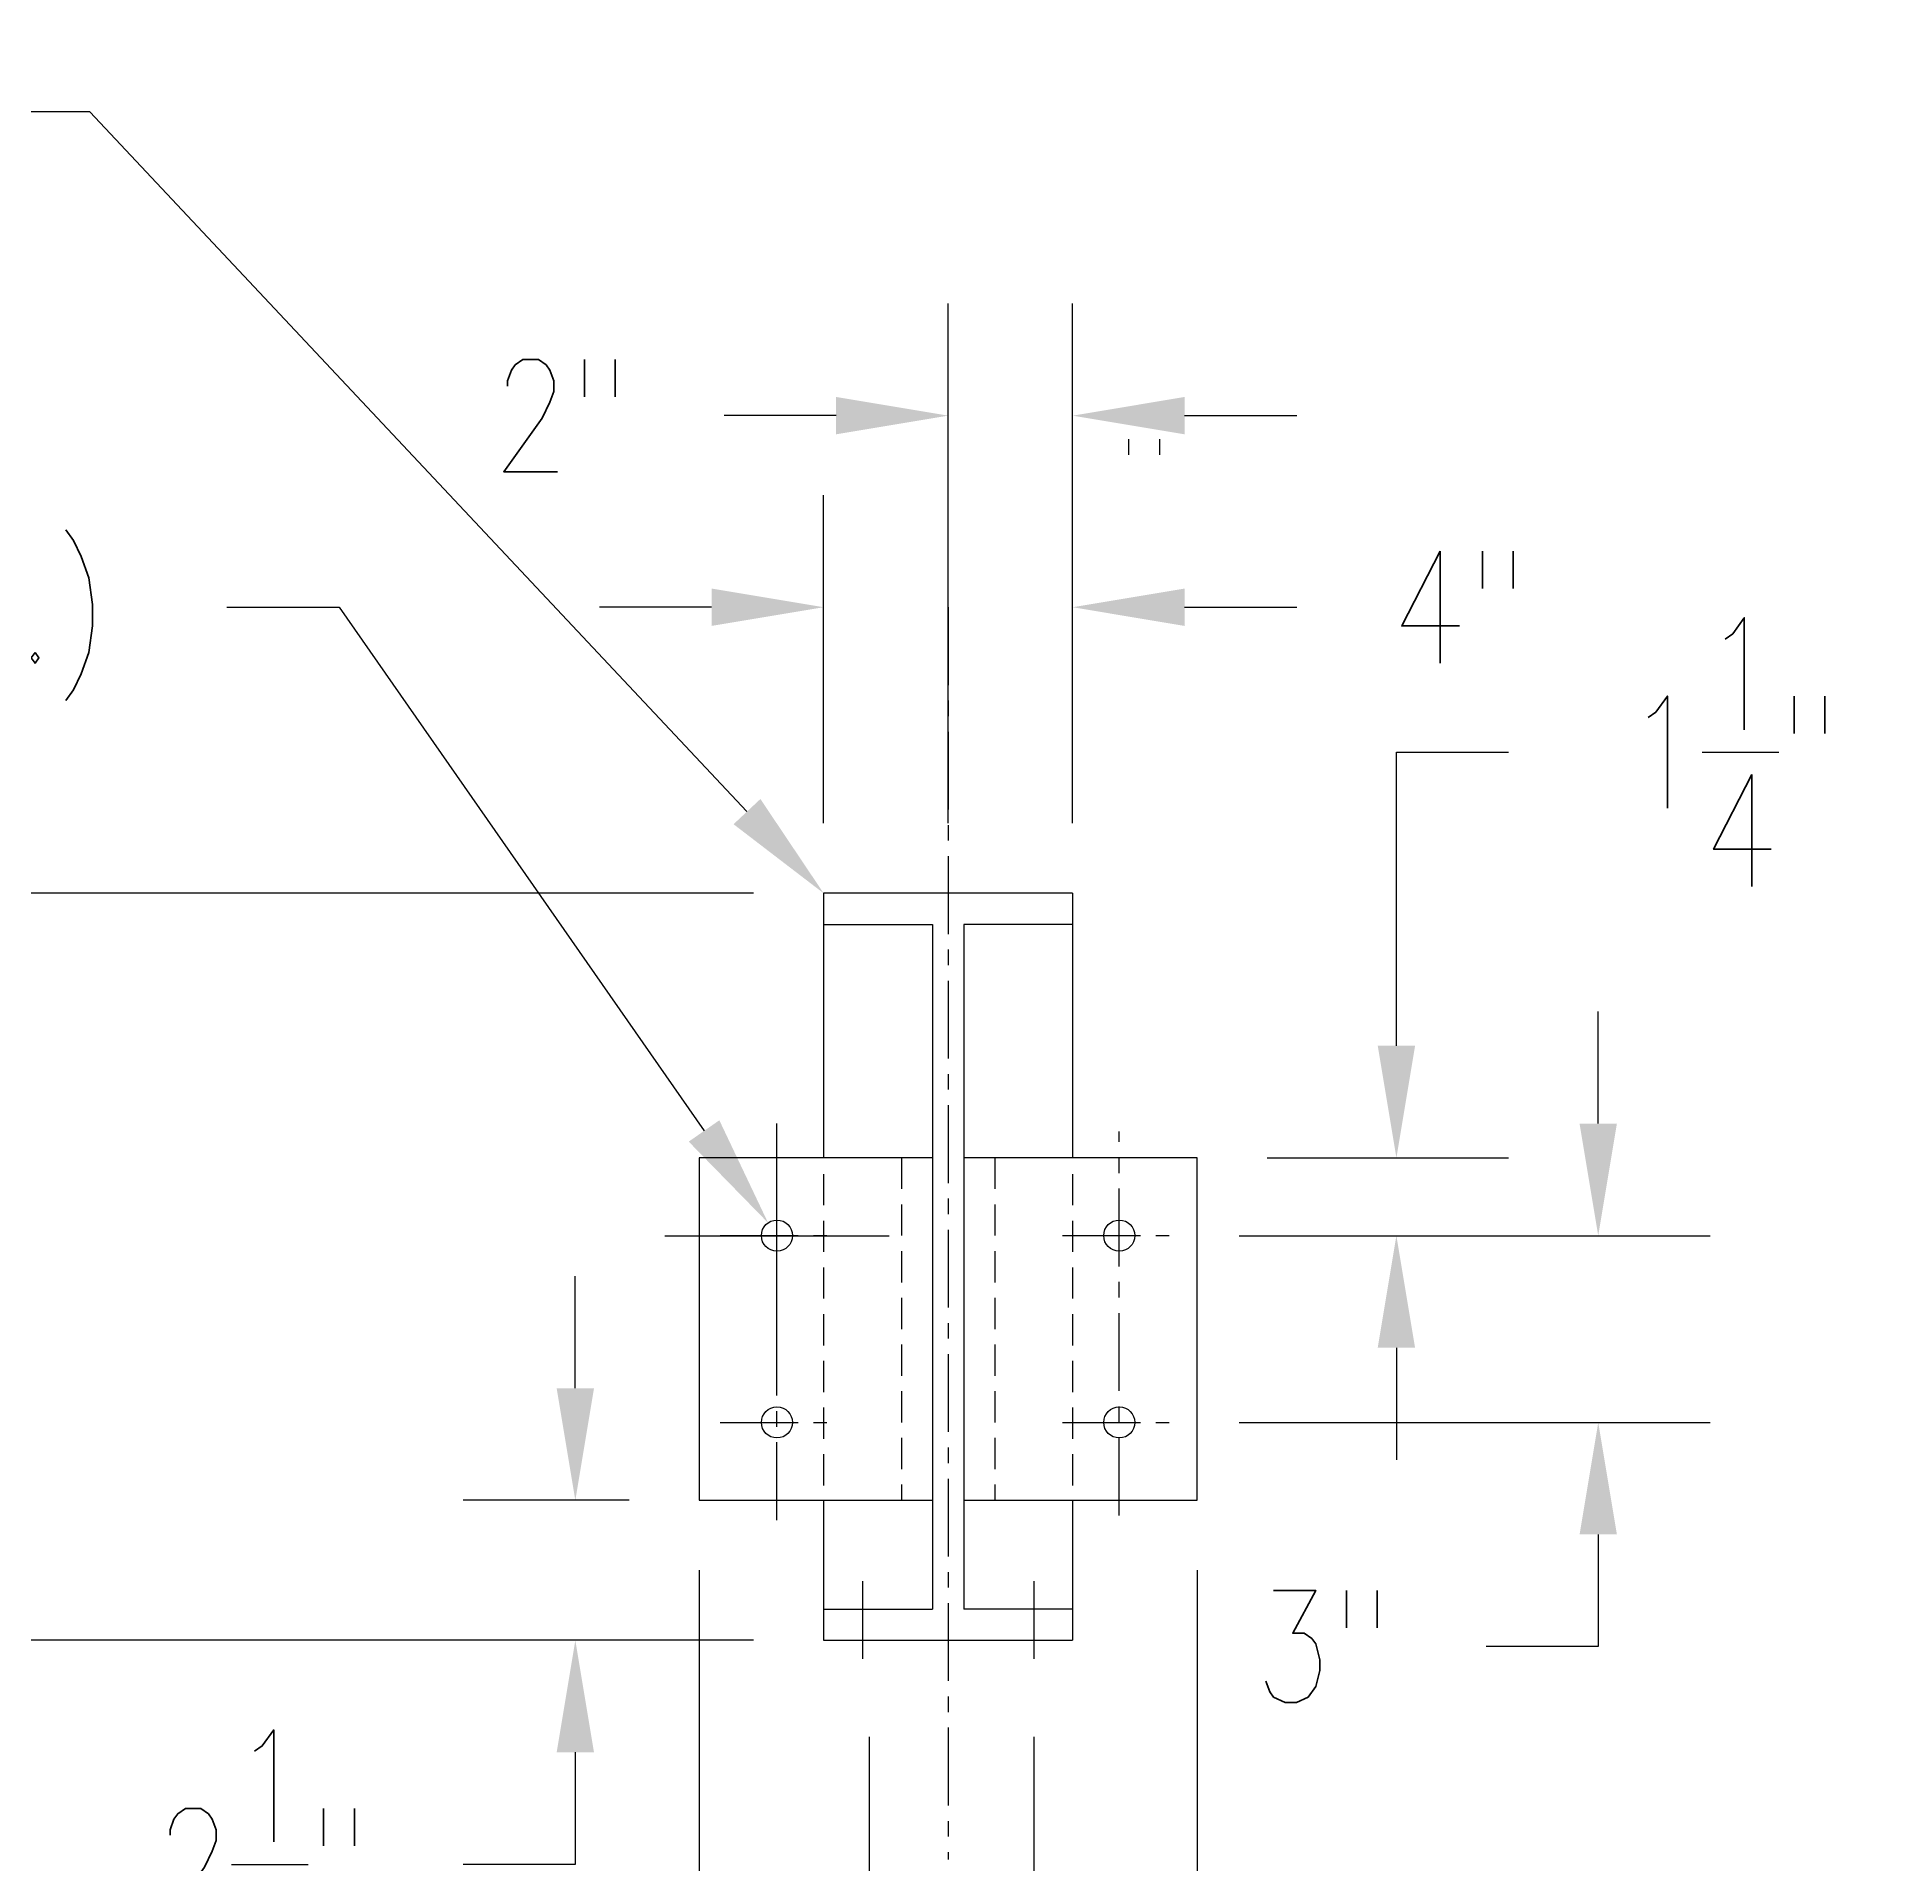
# Model space of a CAD drawing. Header units: inches. Extents: x -32 to 80, y -15 to 33.
# Drawn here: x -10.64 to 19.21, y -0.09 to 29.28 of the extents above; entities that cross this region are included whole.
import ezdxf
from ezdxf import colors
from ezdxf.entities.mleader import LeaderData, LeaderLine
from ezdxf.math import Vec2, Vec3

# ---------------------------------------------------------------- set-up
doc = ezdxf.new("R2010")
doc.units = ezdxf.units.IN
doc.header["$MEASUREMENT"] = 0
doc.linetypes.add('CENTER', pattern=[2, 1.25, -0.25, 0.25, -0.25])
doc.linetypes.add('DASHED', pattern=[0.75, 0.5, -0.25])
for name, color, linetype in [('Beam Geo', 2, 'Continuous'), ('cl', 1, 'CENTER'), ('dim', 3, 'Continuous'), ('hidden', 1, 'DASHED')]:
    doc.layers.add(name, color=color, linetype=linetype)
doc.styles.add('Annotative', font='romans.shx', dxfattribs={"width": 0.8})
doc.dimstyles.new('AEC FT-IN', dxfattribs={"dimscale": 0, "dimtxt": 0.1, "dimasz": 0.1, "dimexe": 0.1, "dimexo": 0.0625, "dimgap": 0.09, "dimtad": 0, "dimtih": 1, "dimtoh": 1, "dimdec": 4, "dimzin": 0, "dimdsep": 46, "dimlunit": 4, "dimtxsty": 'Annotative', "dimcen": 0.1, "dimadec": 0, "dimazin": 0, "dimtfac": 1, "dimtdec": 4, "dimtofl": 0, "dimtmove": 0, "dimatfit": 3, "dimfxl": 1, "dimtolj": 1, "dimtzin": 0, "dimarcsym": 0})

# ---------------------------------------------------------------- blocks, each defined once
blk = doc.blocks.new('*D5')
at = {"layer": 'Defpoints', "color": 0, "transparency": 16777216}
for p in [(6, 20.118), (2, 15.522), (6, 15.522)]:
    blk.add_point(p, dxfattribs=at)
at = {"layer": 'dim', "color": 0, "lineweight": -2, "transparency": 16777216}
for p, q in [((2, 16.647), (2, 21.918)), ((6, 16.647), (6, 21.918)), ((0.2, 20.118), (-1.6, 20.118)), ((7.8, 20.118), (9.6, 20.118))]:
    blk.add_line(p, q, dxfattribs=at)
at = {"layer": 'dim', "color": 0, "transparency": 16777216}
for points in [[(0.2, 20.418), (0.2, 19.818), (2, 20.118)], [(7.8, 20.418), (7.8, 19.818), (6, 20.118)]]:
    blk.add_solid(points, dxfattribs=at)
at = {"layer": 'dim', "color": 0, "transparency": 16777216, "insert": (12.214, 20.118), "char_height": 1.8, "attachment_point": 5, "style": 'Annotative'}
blk.add_mtext('\\A1;4"', dxfattribs=at)
blk = doc.blocks.new('*D6')
at = {"layer": 'Defpoints', "color": 0, "transparency": 16777216}
for p in [(4, 23.196), (4, 15.522), (6, 15.522)]:
    blk.add_point(p, dxfattribs=at)
at = {"layer": 'dim', "color": 0, "lineweight": -2, "transparency": 16777216}
for p, q in [((4, 16.647), (4, 24.996)), ((6, 16.647), (6, 24.996)), ((2.2, 23.196), (0.4, 23.196)), ((7.8, 23.196), (9.6, 23.196))]:
    blk.add_line(p, q, dxfattribs=at)
at = {"layer": 'dim', "color": 0, "transparency": 16777216}
for points in [[(2.2, 23.496), (2.2, 22.896), (4, 23.196)], [(7.8, 23.496), (7.8, 22.896), (6, 23.196)]]:
    blk.add_solid(points, dxfattribs=at)
at = {"layer": 'dim', "color": 0, "transparency": 16777216, "insert": (-2.214, 23.196), "char_height": 1.8, "attachment_point": 5, "style": 'Annotative'}
blk.add_mtext('\\A1;2"', dxfattribs=at)
blk = doc.blocks.new('*D8')
at = {"layer": 'Defpoints', "color": 0, "transparency": 16777216}
for p in [(0, 5.772), (-1.99, 3.522), (0, 3.522)]:
    blk.add_point(p, dxfattribs=at)
at = {"layer": 'dim', "color": 0, "lineweight": -2, "transparency": 16777216}
for p, q in [((-1.99, 7.572), (-1.99, 9.372)), ((-1.125, 5.772), (-3.79, 5.772)), ((-1.125, 3.522), (-3.79, 3.522)), ((-1.99, 1.722), (-1.99, -0.078)), ((-1.99, -0.078), (-3.79, -0.078))]:
    blk.add_line(p, q, dxfattribs=at)
at = {"layer": 'dim', "color": 0, "transparency": 16777216}
for points in [[(-2.29, 7.572), (-1.69, 7.572), (-1.99, 5.772)], [(-2.29, 1.722), (-1.69, 1.722), (-1.99, 3.522)]]:
    blk.add_solid(points, dxfattribs=at)
at = {"layer": 'dim', "color": 0, "transparency": 16777216, "insert": (-7.021, -0.078), "char_height": 1.8, "attachment_point": 5, "style": 'Annotative'}
blk.add_mtext('\\A1;2{\\H1x;\\S1/4;}"', dxfattribs=at)
blk = doc.blocks.new('*D9')
at = {"layer": 'Defpoints', "color": 0, "transparency": 16777216}
for p in [(1.107, 10.228), (1.393, 9.817)]:
    blk.add_point(p, dxfattribs=at)
at = {"layer": 'dim', "color": 0, "lineweight": -2, "transparency": 16777216}
for p, q in [((-7.587, 20.118), (-5.787, 20.118)), ((-5.787, 20.118), (0.078, 11.704)), ((1.25, 8.222), (1.25, 11.822)), ((-0.55, 10.022), (3.05, 10.022))]:
    blk.add_line(p, q, dxfattribs=at)
at = {"layer": 'dim', "color": 0, "transparency": 16777216}
blk.add_solid([(0.324, 11.876), (-0.168, 11.533), (1.107, 10.228)], dxfattribs=at)
at = {"layer": 'dim', "color": 0, "transparency": 16777216, "insert": (-14.59, 20.118), "char_height": 1.8, "attachment_point": 5, "style": 'Annotative'}
blk.add_mtext('\\A1;∅{\\H1x;\\S1/2;}" (TYP.)', dxfattribs=at)
blk = doc.blocks.new('*D10')
at = {"layer": 'Defpoints', "color": 0, "transparency": 16777216}
for p in [(2.73, 3.098), (5.375, 3.098), (2.73, -4.778)]:
    blk.add_point(p, dxfattribs=at)
at = {"layer": 'dim', "color": 0, "lineweight": -2, "transparency": 16777216}
for p, q in [((2.73, 1.973), (2.73, -6.578)), ((5.375, 1.973), (5.375, -6.578)), ((0.93, -4.778), (-0.87, -4.778)), ((7.175, -4.778), (8.975, -4.778))]:
    blk.add_line(p, q, dxfattribs=at)
at = {"layer": 'dim', "color": 0, "transparency": 16777216}
for points in [[(0.93, -4.478), (0.93, -5.078), (2.73, -4.778)], [(7.175, -4.478), (7.175, -5.078), (5.375, -4.778)]]:
    blk.add_solid(points, dxfattribs=at)
at = {"layer": 'dim', "color": 0, "transparency": 16777216, "insert": (-4.068, -4.778), "char_height": 1.8, "attachment_point": 5, "style": 'Annotative'}
blk.add_mtext('\\A1;2{\\H1x;\\S5/8;}"', dxfattribs=at)
blk = doc.blocks.new('*D11')
at = {"layer": 'Defpoints', "color": 0, "transparency": 16777216}
for p in [(5.375, 3.098), (4, 0), (4, -9.874)]:
    blk.add_point(p, dxfattribs=at)
at = {"layer": 'dim', "color": 0, "lineweight": -2, "transparency": 16777216}
for p, q in [((5.375, 1.973), (5.375, -11.674)), ((4, -1.125), (4, -11.674)), ((2.2, -9.874), (0.4, -9.874)), ((7.175, -9.874), (8.975, -9.874))]:
    blk.add_line(p, q, dxfattribs=at)
at = {"layer": 'dim', "color": 0, "transparency": 16777216}
for points in [[(2.2, -9.574), (2.2, -10.174), (4, -9.874)], [(7.175, -9.574), (7.175, -10.174), (5.375, -9.874)]]:
    blk.add_solid(points, dxfattribs=at)
at = {"layer": 'dim', "color": 0, "transparency": 16777216, "insert": (-2.694, -9.874), "char_height": 1.8, "attachment_point": 5, "style": 'Annotative'}
blk.add_mtext('\\A1;1{\\H1x;\\S3/8;}"', dxfattribs=at)
blk = doc.blocks.new('*D12')
at = {"layer": 'Defpoints', "color": 0, "transparency": 16777216}
for p in [(7.551, 10.022), (7.551, 7.022), (14.445, 7.022)]:
    blk.add_point(p, dxfattribs=at)
at = {"layer": 'dim', "color": 0, "lineweight": -2, "transparency": 16777216}
for p, q in [((14.445, 11.822), (14.445, 13.622)), ((8.676, 10.022), (16.245, 10.022)), ((8.676, 7.022), (16.245, 7.022)), ((14.445, 5.222), (14.445, 3.422)), ((14.445, 3.422), (12.645, 3.422))]:
    blk.add_line(p, q, dxfattribs=at)
at = {"layer": 'dim', "color": 0, "transparency": 16777216}
for points in [[(14.145, 11.822), (14.745, 11.822), (14.445, 10.022)], [(14.145, 5.222), (14.745, 5.222), (14.445, 7.022)]]:
    blk.add_solid(points, dxfattribs=at)
at = {"layer": 'dim', "color": 0, "transparency": 16777216, "insert": (10.031, 3.422), "char_height": 1.8, "attachment_point": 5, "style": 'Annotative'}
blk.add_mtext('\\A1;3"', dxfattribs=at)
blk = doc.blocks.new('*D13')
at = {"layer": 'Defpoints', "color": 0, "transparency": 16777216}
for p in [(8, 11.272), (11.202, 11.272), (7.551, 10.022)]:
    blk.add_point(p, dxfattribs=at)
at = {"layer": 'dim', "color": 0, "lineweight": -2, "transparency": 16777216}
for p, q in [((11.202, 13.072), (11.202, 17.79)), ((11.202, 17.79), (13.002, 17.79)), ((9.125, 11.272), (13.002, 11.272)), ((8.676, 10.022), (13.002, 10.022)), ((11.202, 8.222), (11.202, 6.422))]:
    blk.add_line(p, q, dxfattribs=at)
at = {"layer": 'dim', "color": 0, "transparency": 16777216}
for points in [[(10.902, 13.072), (11.502, 13.072), (11.202, 11.272)], [(10.902, 8.222), (11.502, 8.222), (11.202, 10.022)]]:
    blk.add_solid(points, dxfattribs=at)
at = {"layer": 'dim', "color": 0, "transparency": 16777216, "insert": (19.97, 17.79), "char_height": 1.8, "attachment_point": 5, "style": 'Annotative'}
blk.add_mtext('\\A1;1{\\H1x;\\S1/4;}" (TYP.)', dxfattribs=at)
blk = doc.blocks.new('*D18')
at = {"layer": 'Defpoints', "color": 0, "transparency": 16777216}
for p in [(2, 15.522), (-11.101, 3.522), (2, 3.522)]:
    blk.add_point(p, dxfattribs=at)
at = {"layer": 'dim', "color": 0, "lineweight": -2, "transparency": 16777216}
for p, q in [((0.875, 15.522), (-12.901, 15.522)), ((-11.101, 13.722), (-11.101, 5.322)), ((0.875, 3.522), (-12.901, 3.522)), ((-11.101, 3.522), (-11.101, 1.722)), ((-11.101, 1.722), (-12.901, 1.722))]:
    blk.add_line(p, q, dxfattribs=at)
at = {"layer": 'dim', "color": 0, "transparency": 16777216}
for points in [[(-11.401, 13.722), (-10.801, 13.722), (-11.101, 15.522)], [(-11.401, 5.322), (-10.801, 5.322), (-11.101, 3.522)]]:
    blk.add_solid(points, dxfattribs=at)
at = {"layer": 'dim', "color": 0, "transparency": 16777216, "insert": (-15.207, 1.722), "char_height": 1.8, "attachment_point": 5, "style": 'Annotative'}
blk.add_mtext("\\A1;1'", dxfattribs=at)
blk = doc.blocks.new('*D24')
at = {"layer": 'Defpoints', "color": 0, "transparency": 16777216}
for p in [(0, 5.772), (8, 5.772), (8, -13.095)]:
    blk.add_point(p, dxfattribs=at)
at = {"layer": 'dim', "color": 0, "lineweight": -2, "transparency": 16777216}
for p, q in [((0, 4.647), (0, -14.895)), ((8, 4.647), (8, -14.895)), ((1.8, -13.095), (6.2, -13.095)), ((8, -13.095), (9.8, -13.095))]:
    blk.add_line(p, q, dxfattribs=at)
at = {"layer": 'dim', "color": 0, "transparency": 16777216}
for points in [[(1.8, -12.795), (1.8, -13.395), (0, -13.095)], [(6.2, -12.795), (6.2, -13.395), (8, -13.095)]]:
    blk.add_solid(points, dxfattribs=at)
at = {"layer": 'dim', "color": 0, "transparency": 16777216, "insert": (12.414, -13.095), "char_height": 1.8, "attachment_point": 5, "style": 'Annotative'}
blk.add_mtext('\\A1;8"', dxfattribs=at)

msp = doc.modelspace()

# ---------------------------------------------------------------- linework, layer by layer
for p, q in [((6.89769, 22.81886), (6.89769, 22.56886)), ((7.39769, 22.81886), (7.39769, 22.56886))]:
    msp.add_line(p, q)
at = {"layer": 'Beam Geo'}
for p, q in [((2, 15.52249), (2, 11.27249)), ((6, 15.52249), (2, 15.52249)), ((6, 15.52249), (6, 11.27249)), ((2, 15.02249), (3.75, 15.02249)), ((3.75, 15.02249), (3.75, 4.02249)), ((4.25, 15.02249), (4.25, 4.02249)), ((6, 15.02249), (4.25, 15.02249)), ((2, 5.77249), (2, 3.52249)), ((6, 5.77249), (6, 3.52249)), ((2, 4.02249), (3.75, 4.02249)), ((6, 4.02249), (4.25, 4.02249)), ((2, 3.52249), (6, 3.52249))]:
    msp.add_line(p, q, dxfattribs=at)
for points in [[(3.75, 11.27249), (0, 11.27249), (0, 5.77249), (3.75, 5.77249)], [(4.25, 5.77249), (8, 5.77249), (8, 11.27249), (4.25, 11.27249)]]:
    msp.add_lwpolyline(points, dxfattribs=at)
for centre in [(1.25, 10.02249), (6.75, 10.02249), (1.25, 7.02249), (6.75, 7.02249)]:
    msp.add_circle(centre, 0.25, dxfattribs=at)
at = {"layer": 'cl'}
for p, q in [((4, 20.11827), (4, 0)), ((1.25, 5.453), (1.25, 11.65933)), ((6.75, 5.52892), (6.75, 11.69729)), ((0.33829, 10.02249), (2.05055, 10.02249)), ((5.83829, 10.02249), (7.55055, 10.02249)), ((0.33829, 7.02249), (2.05055, 7.02249)), ((5.83829, 7.02249), (7.55055, 7.02249)), ((2.625, 4.4726), (2.625, 3.09786)), ((5.375, 4.4726), (5.375, 3.09786))]:
    msp.add_line(p, q, dxfattribs=at)
at = {"layer": 'hidden'}
for p, q in [((3.25, 11.27249), (3.25, 5.77249)), ((4.75, 11.27249), (4.75, 5.77249)), ((2, 11.01031), (2, 5.99842)), ((6, 11.01031), (6, 5.99842))]:
    msp.add_line(p, q, dxfattribs=at)

# ---------------------------------------------------------------- dimensions: what is measured, and where the dimension line sits
at = {"layer": 'dim'}
for base, p1, p2, picture, middle in [((4, 23.19618), (6, 15.52249), (4, 15.52249), '*D6', (-2.21429, 23.19618)), ((6, 20.11827), (2, 15.52249), (6, 15.52249), '*D5', (12.21429, 20.11827)), ((8, -13.0947), (0, 5.77249), (8, 5.77249), '*D24', (12.41429, -13.0947)), ((2.72963, -4.77783), (5.375, 3.09786), (2.72963, 3.09786), '*D10', (-4.06751, -4.77783)), ((4, -9.87449), (5.375, 3.09786), (4, 0), '*D11', (-2.69429, -9.87449))]:
    dim = msp.add_linear_dim(base=base, p1=p1, p2=p2, dimstyle='AEC FT-IN', dxfattribs=at)
    dim.commit()
    dim.dimension.update_dxf_attribs({"geometry": picture, "text_midpoint": middle})
dim = msp.add_diameter_dim_2p(p1=(1.39295, 9.81739), p2=(1.10705, 10.22758), text='<> (TYP.)', dimstyle='AEC FT-IN', dxfattribs=at)
dim.commit()
dim.dimension.update_dxf_attribs({"geometry": '*D9', "text_midpoint": (-14.58976, 20.11827), "dimtype": 163})
dim = msp.add_linear_dim(base=(11.20177, 11.27249), p1=(7.55055, 10.02249), p2=(8, 11.27249), angle=90, text='<> (TYP.)', dimstyle='AEC FT-IN', dxfattribs=at)
dim.commit()
dim.dimension.update_dxf_attribs({"geometry": '*D13', "text_midpoint": (19.97034, 17.78979), "dimtype": 160})
for base, p1, p2, picture, middle in [((-11.10144, 3.52249), (2, 15.52249), (2, 3.52249), '*D18', (-15.20716, 1.72249)), ((14.44509, 7.02249), (7.55055, 10.02249), (7.55055, 7.02249), '*D12', (10.0308, 3.42249)), ((-1.98971, 3.52249), (0, 5.77249), (0, 3.52249), '*D8', (-7.02114, -0.07751))]:
    dim = msp.add_linear_dim(base=base, p1=p1, p2=p2, angle=90, dimstyle='AEC FT-IN', dxfattribs=at)
    dim.commit()
    dim.dimension.update_dxf_attribs({"geometry": picture, "text_midpoint": middle})

# ---------------------------------------------------------------- leaders
ml = msp.add_multileader_mtext('Standard', dxfattribs=at)
ml.set_content('\\A1;{\\H0.7x;\\S1/2;}" WEB (TYP.)', color=256, style='Annotative')
ml.set_leader_properties()
ml.build(insert=Vec2(0, 0))
ml.multileader.update_dxf_attribs({"dogleg_length": 0.36, "arrow_head_size": 1.8, "scale": 18})
ctx = ml.context
ctx.base_point, ctx.scale, ctx.char_height, ctx.arrow_head_size, ctx.landing_gap_size, ctx.plane_origin = Vec3(-35.01543, 28.07647), 18, 1.8, 1.8, 1.8, Vec3(2, 15.52249)
ctx.text_align_type = 2
notes = []
notes.append((ctx, [(0, (1, 1, 0), (-9.788, 28.07647), (-1, 0), 6.48, [(0, [(2, 15.52249)], 0, [])])]))
ctx.mtext.insert, ctx.mtext.alignment, ctx.mtext.flow_direction = Vec3(-18.068, 29.27647), 3, 5
for ctx, leaders in notes:
    for number, flags, end, landing, length, lines in leaders:
        leader = LeaderData()
        leader.index, (leader.has_last_leader_line, leader.has_dogleg_vector, leader.attachment_direction) = number, flags
        leader.last_leader_point, leader.dogleg_vector, leader.dogleg_length = Vec3(end), Vec3(landing), length
        for number, points, colour, breaks in lines:
            line = LeaderLine()
            line.index, line.vertices, line.color, line.breaks = number, Vec3.list(points), colors.encode_raw_color(colour), breaks
            leader.lines.append(line)
        ctx.leaders.append(leader)

doc.saveas('drawing.dxf')
